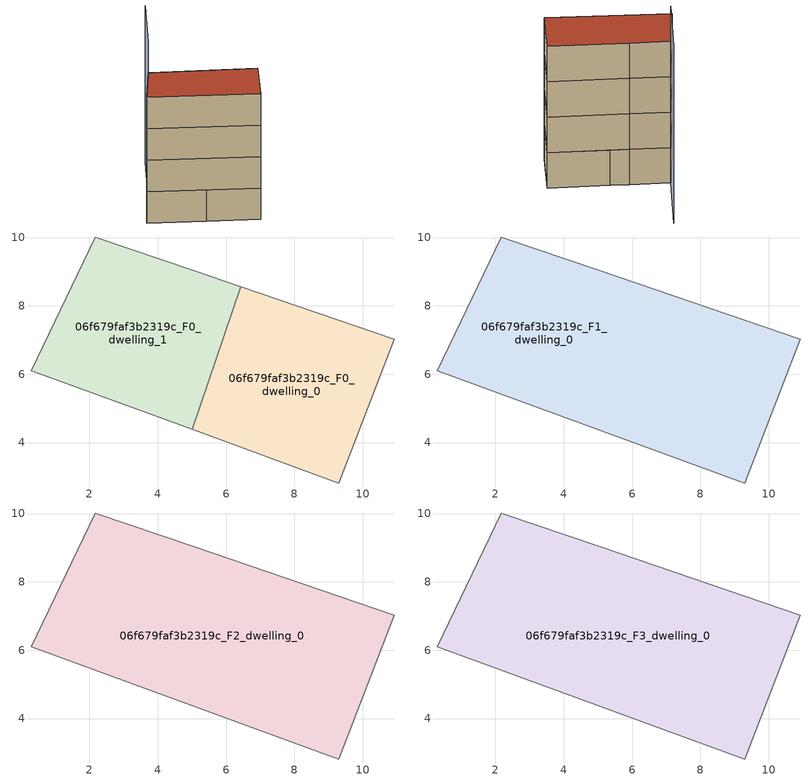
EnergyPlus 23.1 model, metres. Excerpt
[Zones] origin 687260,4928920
06f679faf3b2319c_F0_dwelling_0
 floor ground (EU_floor_Construction): 10.91,7.03 9.3,2.82 5,4.38 6.43,8.56 z0
 wall adiabatic (EU_wall_Construction): 5,4.38 9.3,2.82 10.91,7.03 6.43,8.56 z0:3
 wall to 06f679faf3b2319c_F0_dwelling_1 (EU_wall_Construction): 6.43,8.56 5,4.38 z0:3
06f679faf3b2319c_F0_dwelling_1
 floor ground (EU_floor_Construction): 6.43,8.56 5,4.38 0.3,6.1 2.16,10.02 5.07,9.03 z0
 wall adiabatic (EU_wall_Construction): 6.43,8.56 5.07,9.03 2.16,10.02 0.3,6.1 5,4.38 z0:3
06f679faf3b2319c_F1_dwelling_0
 floor to 06f679faf3b2319c_F0_dwelling_0 (EU_floor_Construction): 10.91,7.03 9.3,2.82 5,4.38 6.43,8.56 z3
 floor to 06f679faf3b2319c_F0_dwelling_1 (EU_floor_Construction): 6.43,8.56 5,4.38 0.3,6.1 2.16,10.02 5.07,9.03 z3
 wall adiabatic (EU_wall_Construction): 2.16,10.02 0.3,6.1 9.3,2.82 10.91,7.03 5.07,9.03 2.16,10.02 z3:6
06f679faf3b2319c_F2_dwelling_0
 floor to 06f679faf3b2319c_F1_dwelling_0 (EU_floor_Construction): 10.91,7.03 9.3,2.82 0.3,6.1 2.16,10.02 5.07,9.03 z6
 wall adiabatic (EU_wall_Construction): 2.16,10.02 0.3,6.1 9.3,2.82 10.91,7.03 5.07,9.03 2.16,10.02 z6:9
06f679faf3b2319c_F3_dwelling_0
 floor to 06f679faf3b2319c_F2_dwelling_0 (EU_floor_Construction): 10.91,7.03 9.3,2.82 0.3,6.1 2.16,10.02 5.07,9.03 z9
 wall adiabatic (EU_wall_Construction): 2.16,10.02 0.3,6.1 9.3,2.82 10.91,7.03 5.07,9.03 2.16,10.02 z9:12
 roof outside (EU_roof_Construction): 9.3,2.82 10.91,7.03 5.07,9.03 2.16,10.02 0.3,6.1 z12
shading: 2.16,10.02 4.48,15.85 z0:15
[Building]
EU S2 Campaign: North Axis=0; Terrain=City; Solar Distribution=FullExterior
[Site:Location]
Bologna: Latitude=44.5; Longitude=11.25; Time Zone=1; Elevation=37
[SizingPeriod:WeatherFileDays]
AnnualSizingPeriod: Begin Month=1; Begin Day of Month=1; End Month=12; End Day of Month=31; Day of Week for Start Day=Monday; Use Weather File Daylight Saving Period=No; Use Weather File Rain and Snow Indicators=No
[MATERIAL]
EU_InternalMass_Material: Roughness=MediumRough; Thickness=0.1; Conductivity=1; Density=1800; Specific Heat=900; Thermal Absorptance=0.9; Solar Absorptance=0.7; Visible Absorptance=0.7
[MATERIAL:NOMASS] Roughness=MediumRough; Thermal Absorptance=0.9; Solar Absorptance=0.7; Visible Absorptance=0.7
Name | Thermal Resistance
EU_wall_NoMass | 0.937881
EU_roof_NoMass | 0.548572
EU_floor_NoMass | 0.71348
[CONSTRUCTION]
EU_wall_Construction: EU_wall_NoMass
EU_roof_Construction: EU_roof_NoMass
EU_floor_Construction: EU_floor_NoMass
EU_InternalMass_Construction: EU_InternalMass_Material
[ZONE] Type=1; Multiplier=1; Ceiling Height=autocalculate; Floor Area=autocalculate; Part of Total Floor Area=Yes
Name | Volume
06f679faf3b2319c_F0_dwelling_0 | 62.2991
06f679faf3b2319c_F1_dwelling_0 | 124.597
06f679faf3b2319c_F2_dwelling_0; 06f679faf3b2319c_F3_dwelling_0 | 124.605
06f679faf3b2319c_F0_dwelling_1 | 62.3005
[INTERNALMASS] Construction=EU_InternalMass_Construction
Name | Zone or ZoneList | Surface Area
06f679faf3b2319c_F0_dwelling_0_EU_InternalMass | 06f679faf3b2319c_F0_dwelling_0 | 20.7663
06f679faf3b2319c_F0_dwelling_1_EU_InternalMass | 06f679faf3b2319c_F0_dwelling_1 | 20.7669
06f679faf3b2319c_F1_dwelling_0_EU_InternalMass | 06f679faf3b2319c_F1_dwelling_0 | 41.5353
06f679faf3b2319c_F2_dwelling_0_EU_InternalMass | 06f679faf3b2319c_F2_dwelling_0 | 41.5353
06f679faf3b2319c_F3_dwelling_0_EU_InternalMass | 06f679faf3b2319c_F3_dwelling_0 | 41.5353
[OTHEREQUIPMENT] Fuel Type=Electricity; Design Level Calculation Method=Watts/Area; Power per Zone Floor Area=1; Fraction Latent=0; Fraction Radiant=0; Fraction Lost=0; Carbon Dioxide Generation Rate=0; EndUse Subcategory=EU_Step8_InternalGains
Name | Zone or ZoneList or Space or SpaceList | Schedule
EU_Step8_InternalGain_06f679faf3b2319c_F0_dwelling_0_f000 | 06f679faf3b2319c_F0_dwelling_0 | EU_Step8_GainSchedule_06f679faf3b2319c_F0_dwelling_0_f000
EU_Step8_InternalGain_06f679faf3b2319c_F0_dwelling_1_f000 | 06f679faf3b2319c_F0_dwelling_1 | EU_Step8_GainSchedule_06f679faf3b2319c_F0_dwelling_1_f000
EU_Step8_InternalGain_06f679faf3b2319c_F1_dwelling_0_f000 | 06f679faf3b2319c_F1_dwelling_0 | EU_Step8_GainSchedule_06f679faf3b2319c_F1_dwelling_0_f000
EU_Step8_InternalGain_06f679faf3b2319c_F2_dwelling_0_f000 | 06f679faf3b2319c_F2_dwelling_0 | EU_Step8_GainSchedule_06f679faf3b2319c_F2_dwelling_0_f000
EU_Step8_InternalGain_06f679faf3b2319c_F3_dwelling_0_f000 | 06f679faf3b2319c_F3_dwelling_0 | EU_Step8_GainSchedule_06f679faf3b2319c_F3_dwelling_0_f000
[ZONEVENTILATION:DESIGNFLOWRATE] Schedule=EU_AlwaysOn; Design Flow Rate Calculation Method=AirChanges/Hour; Air Changes per Hour=0.687892; Ventilation Type=Natural; Fan Pressure Rise=0; Fan Total Efficiency=1; Constant Term Coefficient=1; Temperature Term Coefficient=0; Velocity Term Coefficient=0; Velocity Squared Term Coefficient=0; Minimum Indoor Temperature=-100; Maximum Indoor Temperature=100; Delta Temperature=-100; Minimum Outdoor Temperature=-100; Maximum Outdoor Temperature=100; Maximum Wind Speed=40
Name | Zone or ZoneList or Space or SpaceList
EU_ConstantAir_06f679faf3b2319c_F0_dwelling_0 | 06f679faf3b2319c_F0_dwelling_0
EU_ConstantAir_06f679faf3b2319c_F0_dwelling_1 | 06f679faf3b2319c_F0_dwelling_1
EU_ConstantAir_06f679faf3b2319c_F1_dwelling_0 | 06f679faf3b2319c_F1_dwelling_0
EU_ConstantAir_06f679faf3b2319c_F2_dwelling_0 | 06f679faf3b2319c_F2_dwelling_0
EU_ConstantAir_06f679faf3b2319c_F3_dwelling_0 | 06f679faf3b2319c_F3_dwelling_0
[HVACTEMPLATE:THERMOSTAT] Constant Heating Setpoint=20; Constant Cooling Setpoint=50
EU_HeatOnly_06f679faf3b2319c_F0_dwelling_0; EU_HeatOnly_06f679faf3b2319c_F0_dwelling_1; EU_HeatOnly_06f679faf3b2319c_F1_dwelling_0; EU_HeatOnly_06f679faf3b2319c_F2_dwelling_0; EU_HeatOnly_06f679faf3b2319c_F3_dwelling_0
[HVACTEMPLATE:ZONE:IDEALLOADSAIRSYSTEM] System Availability Schedule=EU_AlwaysOn; Maximum Heating Supply Air Temperature=50; Minimum Cooling Supply Air Temperature=13; Maximum Heating Supply Air Humidity Ratio=0.0156; Minimum Cooling Supply Air Humidity Ratio=0.0077; Heating Limit=NoLimit; Cooling Limit=NoLimit; Heating Availability Schedule=EU_AlwaysOn; Cooling Availability Schedule=EU_CoolingOff; Dehumidification Control Type=ConstantSensibleHeatRatio; Cooling Sensible Heat Ratio=0.7; Dehumidification Setpoint=60; Humidification Control Type=None; Humidification Setpoint=30; Outdoor Air Method=None; Outdoor Air Flow Rate per Person=0.00944; Outdoor Air Flow Rate per Zone Floor Area=0; Outdoor Air Flow Rate per Zone=0; Demand Controlled Ventilation Type=None; Outdoor Air Economizer Type=NoEconomizer; Heat Recovery Type=None; Sensible Heat Recovery Effectiveness=0.7; Latent Heat Recovery Effectiveness=0.65
Name | Template Thermostat
06f679faf3b2319c_F0_dwelling_0 | EU_HeatOnly_06f679faf3b2319c_F0_dwelling_0
06f679faf3b2319c_F0_dwelling_1 | EU_HeatOnly_06f679faf3b2319c_F0_dwelling_1
06f679faf3b2319c_F1_dwelling_0 | EU_HeatOnly_06f679faf3b2319c_F1_dwelling_0
06f679faf3b2319c_F2_dwelling_0 | EU_HeatOnly_06f679faf3b2319c_F2_dwelling_0
06f679faf3b2319c_F3_dwelling_0 | EU_HeatOnly_06f679faf3b2319c_F3_dwelling_0
[SIZING:ZONE] Zone Cooling Design Supply Air Temperature Input Method=SupplyAirTemperature; Zone Cooling Design Supply Air Temperature=13; Zone Heating Design Supply Air Temperature Input Method=SupplyAirTemperature; Zone Heating Design Supply Air Temperature=50; Zone Cooling Design Supply Air Humidity Ratio=0.008; Zone Heating Design Supply Air Humidity Ratio=0.008; Cooling Design Air Flow Method=DesignDay; Cooling Design Air Flow Rate=0; Cooling Minimum Air Flow per Zone Floor Area=0.000762; Cooling Minimum Air Flow=0; Cooling Minimum Air Flow Fraction=0.2; Heating Design Air Flow Method=DesignDay; Heating Design Air Flow Rate=0; Heating Maximum Air Flow per Zone Floor Area=0.002032; Heating Maximum Air Flow=0.141576; Heating Maximum Air Flow Fraction=0.3; Account for Dedicated Outdoor Air System=No; Dedicated Outdoor Air System Control Strategy=NeutralSupplyAir; Dedicated Outdoor Air Low Setpoint Temperature for Design=autosize; Dedicated Outdoor Air High Setpoint Temperature for Design=autosize; Zone Load Sizing Method=Sensible Load Only No Latent Load; Zone Latent Cooling Design Supply Air Humidity Ratio Input Method=HumidityRatioDifference; Zone Cooling Design Supply Air Humidity Ratio Difference=0.005; Zone Latent Heating Design Supply Air Humidity Ratio Input Method=HumidityRatioDifference; Zone Humidification Design Supply Air Humidity Ratio Difference=0.005
06f679faf3b2319c_F0_dwelling_0; 06f679faf3b2319c_F0_dwelling_1; 06f679faf3b2319c_F1_dwelling_0; 06f679faf3b2319c_F2_dwelling_0; 06f679faf3b2319c_F3_dwelling_0
[SCHEDULE:CONSTANT]
Name | Hourly Value
EU_AlwaysOn | 1
EU_CoolingOff | 0
[SCHEDULE:FILE] Column Number=1; Rows to Skip at Top=0; Number of Hours of Data=8760; Column Separator=Comma; Interpolate to Timestep=No; Minutes per Item=60; Adjust Schedule for Daylight Savings=Yes
Name | File
EU_Step8_GainSchedule_06f679faf3b2319c_F0_dwelling_0_f000 | ../../schedules/06f679faf3b2319c/06f679faf3b2319c_F0_dwelling_0_f000_gain.csv
EU_Step8_GainSchedule_06f679faf3b2319c_F0_dwelling_1_f000 | ../../schedules/06f679faf3b2319c/06f679faf3b2319c_F0_dwelling_1_f000_gain.csv
EU_Step8_GainSchedule_06f679faf3b2319c_F1_dwelling_0_f000 | ../../schedules/06f679faf3b2319c/06f679faf3b2319c_F1_dwelling_0_f000_gain.csv
EU_Step8_GainSchedule_06f679faf3b2319c_F2_dwelling_0_f000 | ../../schedules/06f679faf3b2319c/06f679faf3b2319c_F2_dwelling_0_f000_gain.csv
EU_Step8_GainSchedule_06f679faf3b2319c_F3_dwelling_0_f000 | ../../schedules/06f679faf3b2319c/06f679faf3b2319c_F3_dwelling_0_f000_gain.csv
